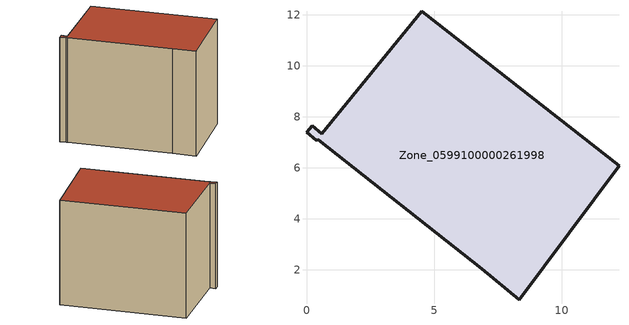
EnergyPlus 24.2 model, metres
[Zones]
Zone_0599100000261998
 floor ground (C_G): 6.87,2.04 0.47,7.09 0.39,7.08 0,7.39 0.22,7.66 0.6,7.33 4.51,12.12 12.24,6.08 8.33,0.84 z0
 wall outside (C_F): 0.22,7.66 0,7.39 0.39,7.08 0.47,7.09 6.87,2.04 8.33,0.84 12.24,6.08 4.51,12.12 0.6,7.33 0.22,7.66 z0:8.47
 roof outside (C_R): 12.24,6.08 4.51,12.12 0.6,7.33 0.22,7.66 0,7.39 0.39,7.08 0.47,7.09 6.87,2.04 8.33,0.84 z8.47
[BUILDING]
Pand.0599100000261998: North Axis=0; Terrain=City; Loads Convergence Tolerance Value=0.04; Temperature Convergence Tolerance Value=0.4; Solar Distribution=FullExterior; Maximum Number of Warmup Days=25; Minimum Number of Warmup Days=1
[Site:Location]
Rotterdam.The.Hague.AP_ZH_NLD Design_Conditions: Latitude=51.96; Longitude=4.45; Time Zone=1; Elevation=-4.5
[SITE:GROUNDTEMPERATURE:BUILDINGSURFACE]
18, 18, 18, 18, 18, 18, 18, 18, 18, 18, 18, 18
[MATERIAL] Thermal Absorptance=0.9; Solar Absorptance=0.7; Visible Absorptance=0.7
Name | Roughness | Thickness | Conductivity | Density | Specific Heat
G.TI.1946-1964 | MediumSmooth | 0.15 | 1 | 540 | 1210
F.TI.1946-1964 | Rough | 0.3 | 0.857143 | 1920 | 840
R.TI.1946-1964 | MediumRough | 0.2 | 0.277778 | 1500 | 1000
[CONSTRUCTION]
C_G: G.TI.1946-1964
C_F: F.TI.1946-1964
C_R: R.TI.1946-1964
[ZONE]
Zone_0599100000261998: Type=1; Multiplier=1; Ceiling Height=Autocalculate; Volume=Autocalculate; Floor Area=autocalculate; Part of Total Floor Area=Yes
[ZONEINFILTRATION:DESIGNFLOWRATE]
Infil_Zone_0599100000261998: Zone or ZoneList or Space or SpaceList=Zone_0599100000261998; Schedule=AlwaysOn; Design Flow Rate Calculation Method=Flow/Area; Flow Rate per Floor Area=0.003; Constant Term Coefficient=1; Temperature Term Coefficient=0; Velocity Term Coefficient=0; Velocity Squared Term Coefficient=0
[HVACTEMPLATE:ZONE:IDEALLOADSAIRSYSTEM]
Zone_0599100000261998: Maximum Heating Supply Air Temperature=50; Minimum Cooling Supply Air Temperature=13; Maximum Heating Supply Air Humidity Ratio=0.0156; Minimum Cooling Supply Air Humidity Ratio=0.0077; Heating Limit=NoLimit; Cooling Limit=NoLimit; Dehumidification Control Type=ConstantSensibleHeatRatio; Cooling Sensible Heat Ratio=0.7; Dehumidification Setpoint=60; Humidification Control Type=None; Humidification Setpoint=30; Outdoor Air Method=None; Outdoor Air Flow Rate per Person=0.00944; Outdoor Air Flow Rate per Zone Floor Area=0; Outdoor Air Flow Rate per Zone=0; Demand Controlled Ventilation Type=None; Outdoor Air Economizer Type=NoEconomizer; Heat Recovery Type=None; Sensible Heat Recovery Effectiveness=0.7; Latent Heat Recovery Effectiveness=0.65
[ZONECONTROL:THERMOSTAT]
ThermostatControl_Zone_0599100000261998: Zone or ZoneList=Zone_0599100000261998; Control Type Schedule=DualSetpointControlType; Control 1=Thermostat_Zone_0599100000261998; Temperature Difference Between Cutout And Setpoint=0
[THERMOSTATSETPOINT:DUALSETPOINT]
Thermostat_Zone_0599100000261998: Heating Setpoint Temperature Schedule=HeatingSetpoint_Zone_0599100000261998; Cooling Setpoint Temperature Schedule=CoolingSetpoint_Zone_0599100000261998
[SCHEDULE:COMPACT]
HeatingSetpoint_Zone_0599100000261998: Through: 12/31, For: AllDays, Until: 24:00, 21
CoolingSetpoint_Zone_0599100000261998: Through: 12/31, For: AllDays, Until: 24:00, 24
DualSetpointControlType: Through: 12/31, For: AllDays, Until: 24:00, 4
AlwaysOn: Through: 12/31, For: AllDays, Until: 24:00, 1
